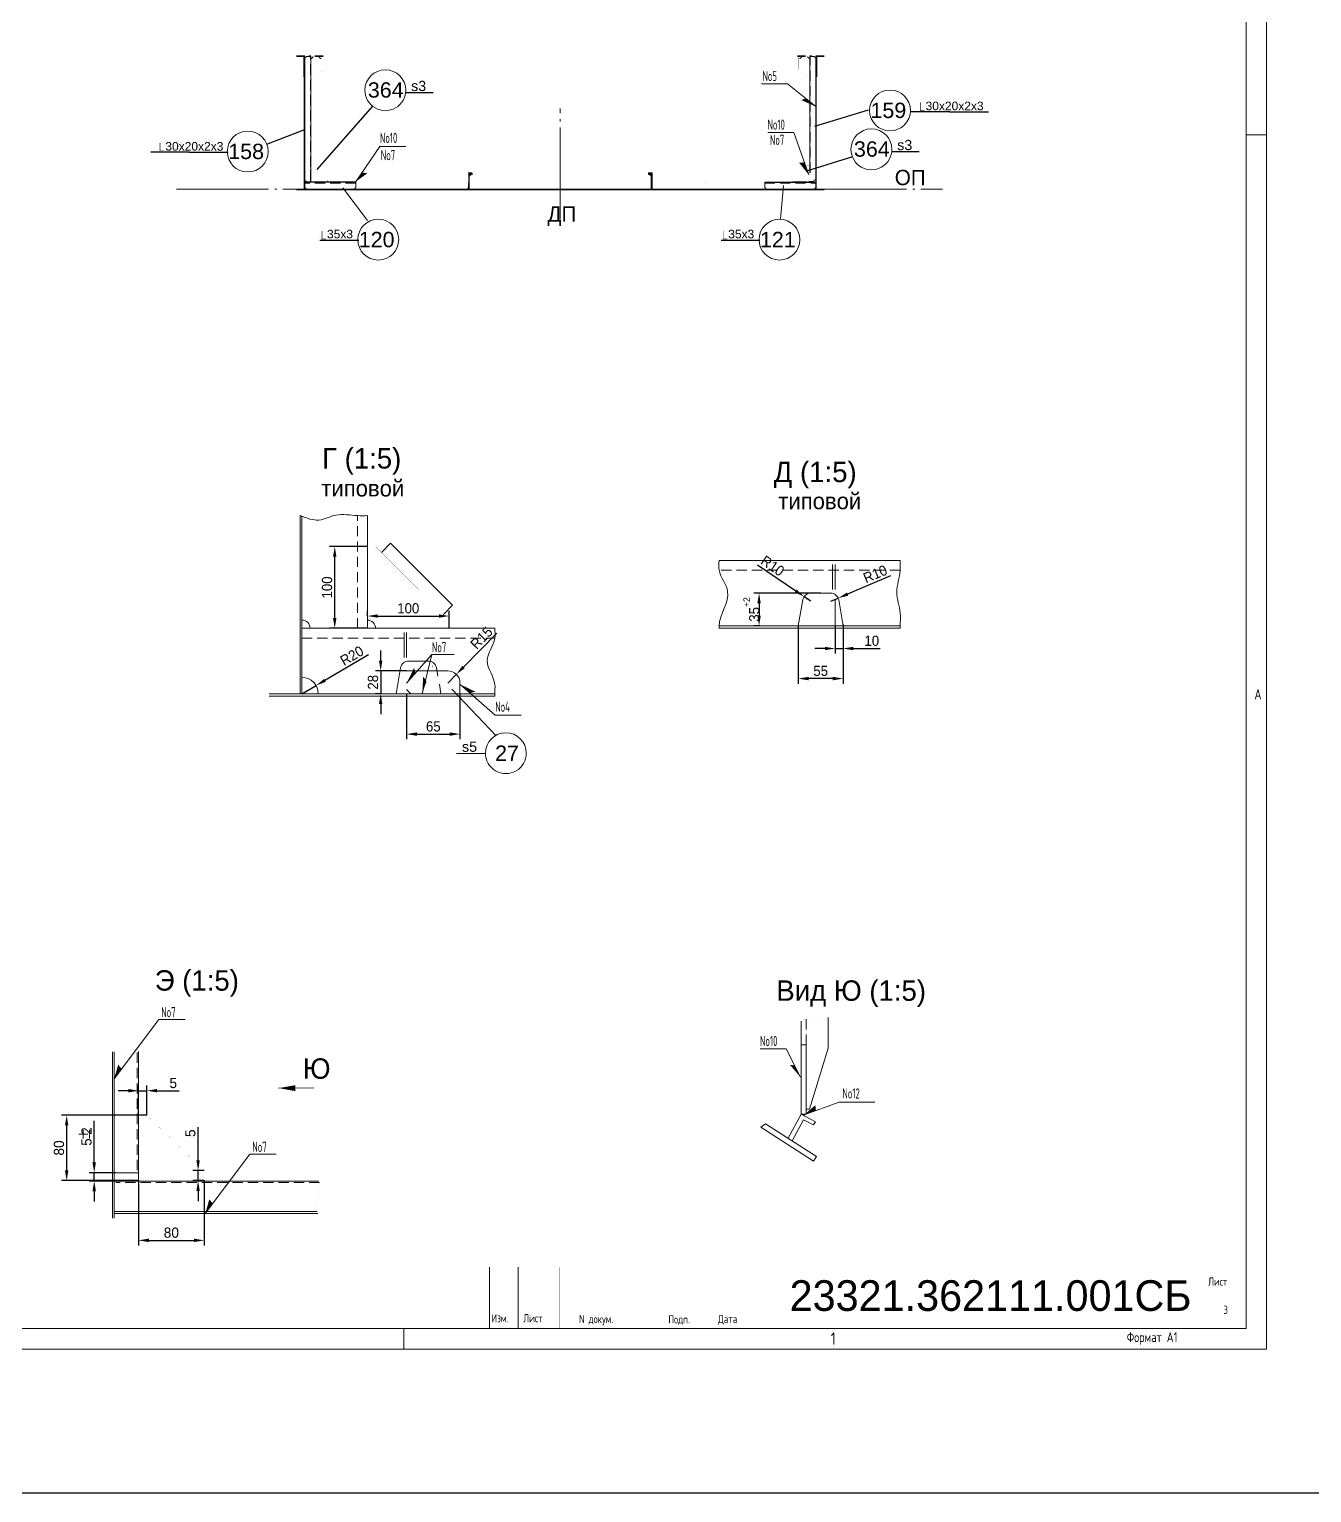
# Model space of a CAD drawing. Header units: millimetres. Extents: x 149544 to 197467, y -3118 to 25363.
# Drawn here: x 162139 to 168411, y -3118 to 4042 of the extents above; entities that cross this region are included whole.
import ezdxf

# ---------------------------------------------------------------- set-up
doc = ezdxf.new("R2010")
doc.units = ezdxf.units.MM
doc.header["$MEASUREMENT"] = 0
for name, pattern in [('K5LT32768', [0]), ('K5LT32769', [0]), ('K5LT32770', [0]), ('K5LT32781', [90, 40, -20, 10, -20]), ('K5LT32789', [0]), ('K5LT32790', [520, 450, -30, 10, -30]), ('K5LT32791', [0]), ('K5LT32793', [10, 5, -5]), ('K5LT32794', [10, 5, -5]), ('K5LT32795', [75, 50, -25])]:
    doc.linetypes.add(name, pattern=pattern)
doc.layers.add('pen_035', color=1, linetype='Continuous')
doc.layers.add('pen_7', color=1, linetype='Continuous')
doc.styles.add('KTEXTSTYLE', font='GOST_AU.SHX', dxfattribs={"width": 0.96, "height": 5})
doc.styles.add('style5', font='arial.ttf', dxfattribs={"height": 3})
doc.dimstyles.new('PB20', dxfattribs={"dimscale": 20, "dimtxt": 2.5, "dimasz": 2.5, "dimexe": 1.25, "dimexo": 0, "dimtad": 1, "dimdec": 0, "dimtxsty": 'Standard', "dimcen": 2.5, "dimclrd": 7, "dimclre": 7, "dimclrt": 4, "dimadec": 0, "dimazin": 0, "dimtfac": 1, "dimtdec": 0, "dimtmove": 0, "dimatfit": 3, "dimfxl": 1.25, "dimarcsym": 0})
doc.dimstyles.new('PB5', dxfattribs={"dimscale": 20, "dimtxt": 2.5, "dimasz": 2.5, "dimexe": 1.25, "dimexo": 0, "dimtad": 1, "dimdec": 0, "dimlfac": 0.25, "dimtxsty": 'Standard', "dimcen": 2.5, "dimclrd": 7, "dimclre": 7, "dimclrt": 4, "dimadec": 0, "dimazin": 0, "dimtfac": 1, "dimtdec": 0, "dimtmove": 0, "dimatfit": 3, "dimfxl": 1.25, "dimarcsym": 0})

# ---------------------------------------------------------------- blocks, each defined once
blk = doc.blocks.new('*D2311')
at = {"color": 7, "lineweight": -2}
for p, q in [((166080, 1123.2), (166080, 987.2)), ((166118.8, 1130), (166118.8, 987.2)), ((166030, 1012.2), (165980, 1012.2)), ((166080, 1012.2), (166118.8, 1012.2)), ((166168.8, 1012.2), (166300.1, 1012.2))]:
    blk.add_line(p, q, dxfattribs=at)
at = {"color": 7}
for points in [[(166030, 1020.5), (166030, 1003.9), (166080, 1012.2)], [(166168.8, 1020.5), (166168.8, 1003.9), (166118.8, 1012.2)]]:
    blk.add_solid(points, dxfattribs=at)
at = {"layer": 'Defpoints', "color": 0}
for p in [(166080, 1123.2), (166118.8, 1130), (166118.8, 1012.2)]:
    blk.add_point(p, dxfattribs=at)
at = {"color": 4, "insert": (166259.5, 1049.7), "char_height": 50, "attachment_point": 5}
blk.add_mtext('\\H50.0;\\W0.965;\\Q0;\\H50.0;\\W0.965;\\Q0;\\Q0;10', dxfattribs=at)
blk = doc.blocks.new('*D2312')
at = {"color": 7, "lineweight": -2}
for p, q in [((165900, 1123.2), (165900, 840.1)), ((166118.8, 987.2), (166118.8, 840.1)), ((166068.8, 865.1), (165950, 865.1))]:
    blk.add_line(p, q, dxfattribs=at)
at = {"color": 7}
for points in [[(165950, 873.4), (165950, 856.7), (165900, 865.1)], [(166068.8, 873.4), (166068.8, 856.7), (166118.8, 865.1)]]:
    blk.add_solid(points, dxfattribs=at)
at = {"layer": 'Defpoints', "color": 0}
for p in [(165900, 1123.2), (166118.8, 987.2), (165900, 865.1)]:
    blk.add_point(p, dxfattribs=at)
at = {"color": 4, "insert": (166009.4, 902.6), "char_height": 50, "attachment_point": 5}
blk.add_mtext('\\H50.0;\\W0.965;\\Q0;\\H50.0;\\W0.965;\\Q0;\\Q0;55', dxfattribs=at)
blk = doc.blocks.new('*D2313')
at = {"color": 7, "lineweight": -2}
for p, q in [((166010, 1283.2), (165683.1, 1283.2)), ((165708.1, 1233.2), (165708.1, 1173.2)), ((165711.3, 1123.2), (165683.1, 1123.2))]:
    blk.add_line(p, q, dxfattribs=at)
at = {"color": 7}
for points in [[(165699.7, 1233.2), (165716.4, 1233.2), (165708.1, 1283.2)], [(165699.7, 1173.2), (165716.4, 1173.2), (165708.1, 1123.2)]]:
    blk.add_solid(points, dxfattribs=at)
at = {"layer": 'Defpoints', "color": 0}
for p in [(166010, 1283.2), (165708.1, 1123.2), (165711.3, 1123.2)]:
    blk.add_point(p, dxfattribs=at)
at = {"color": 4, "insert": (165670.6, 1203.2), "char_height": 50, "attachment_point": 5, "rotation": 90}
blk.add_mtext('\\H50.0;\\W0.965;\\Q0;\\H50.0;\\W0.965;\\Q0;\\Q0;35\\H0.65x;\\S+2^ ;\\H1.5x;', dxfattribs=at)
blk = doc.blocks.new('*D2314')
at = {"color": 7, "lineweight": -2}
for p, q in [((166350.3, 1367.2), (166141.2, 1278.4)), ((166058.4, 1243.2), (166095.2, 1258.9))]:
    blk.add_line(p, q, dxfattribs=at)
at = {"color": 7}
blk.add_solid([(166138, 1286.1), (166144.5, 1270.7), (166095.2, 1258.9)], dxfattribs=at)
at = {"layer": 'Defpoints', "color": 0}
for p in [(166058.4, 1243.2), (166095.2, 1258.9)]:
    blk.add_point(p, dxfattribs=at)
at = {"color": 4, "insert": (166276, 1376.4), "char_height": 50, "attachment_point": 5, "rotation": 23.00797}
blk.add_mtext('\\H50.0;\\W0.965;\\Q0;R\\H50.0;\\W0.965;\\Q0;\\Q0;10', dxfattribs=at)
blk = doc.blocks.new('*D2315')
at = {"color": 7, "lineweight": -2}
for p, q in [((165699.6, 1421.8), (165887.2, 1293.9)), ((165961.6, 1243.2), (165928.6, 1265.8))]:
    blk.add_line(p, q, dxfattribs=at)
at = {"color": 7}
blk.add_solid([(165891.9, 1300.8), (165882.6, 1287), (165928.6, 1265.8)], dxfattribs=at)
at = {"layer": 'Defpoints', "color": 0}
for p in [(165928.6, 1265.8), (165961.6, 1243.2)]:
    blk.add_point(p, dxfattribs=at)
at = {"color": 4, "insert": (165774.2, 1416.3), "char_height": 50, "attachment_point": 5, "rotation": 325.72597}
blk.add_mtext('\\H50.0;\\W0.965;\\Q0;R\\H50.0;\\W0.965;\\Q0;\\Q0;10', dxfattribs=at)
blk = doc.blocks.new('*D2336')
at = {"color": 7, "lineweight": -2}
for p, q in [((163798.6, 981), (163584.9, 856.4)), ((163472.5, 791), (163541.7, 831.3))]:
    blk.add_line(p, q, dxfattribs=at)
at = {"color": 7}
blk.add_solid([(163580.7, 863.6), (163589, 849.2), (163541.7, 831.3)], dxfattribs=at)
at = {"layer": 'Defpoints', "color": 0}
for p in [(163472.5, 791), (163541.7, 831.3)]:
    blk.add_point(p, dxfattribs=at)
at = {"color": 4, "insert": (163716.8, 976.8), "char_height": 50, "attachment_point": 5, "rotation": 30.23941}
blk.add_mtext('\\H50.0;\\W0.965;\\Q0;R\\H50.0;\\W0.965;\\Q0;\\Q0;20', dxfattribs=at)
blk = doc.blocks.new('*D2337')
at = {"color": 7, "lineweight": -2}
for p, q in [((163984.5, 791), (163984.5, 568.3)), ((164245.4, 791), (164245.4, 568.3)), ((164034.5, 593.3), (164195.4, 593.3))]:
    blk.add_line(p, q, dxfattribs=at)
at = {"color": 7}
for points in [[(164034.5, 601.7), (164034.5, 585), (163984.5, 593.3)], [(164195.4, 601.7), (164195.4, 585), (164245.4, 593.3)]]:
    blk.add_solid(points, dxfattribs=at)
at = {"layer": 'Defpoints', "color": 0}
for p in [(163984.5, 791), (164245.4, 791), (164245.4, 593.3)]:
    blk.add_point(p, dxfattribs=at)
at = {"color": 4, "insert": (164115, 630.8), "char_height": 50, "attachment_point": 5}
blk.add_mtext('\\H50.0;\\W0.965;\\Q0;\\H50.0;\\W0.965;\\Q0;\\Q0;65', dxfattribs=at)
blk = doc.blocks.new('*D2338')
at = {"color": 7, "lineweight": -2}
for p, q in [((164425.6, 1086.6), (164262.6, 921.3)), ((164185.4, 843), (164227.5, 885.7))]:
    blk.add_line(p, q, dxfattribs=at)
at = {"color": 7}
blk.add_solid([(164256.7, 927.1), (164268.6, 915.4), (164227.5, 885.7)], dxfattribs=at)
at = {"layer": 'Defpoints', "color": 0}
for p in [(164227.5, 885.7), (164185.4, 843)]:
    blk.add_point(p, dxfattribs=at)
at = {"color": 4, "insert": (164350.6, 1063.9), "char_height": 50, "attachment_point": 5, "rotation": 45.40372}
blk.add_mtext('\\H50.0;\\W0.965;\\Q0;R\\H50.0;\\W0.965;\\Q0;\\Q0;15', dxfattribs=at)
blk = doc.blocks.new('*D2339')
at = {"color": 7, "lineweight": -2}
for p, q in [((163857.6, 953), (163857.6, 1003)), ((163984.5, 903), (163832.6, 903)), ((163857.6, 903), (163857.6, 791)), ((163858.8, 791), (163832.6, 791)), ((163857.6, 741), (163857.6, 691))]:
    blk.add_line(p, q, dxfattribs=at)
at = {"color": 7}
for points in [[(163849.3, 953), (163865.9, 953), (163857.6, 903)], [(163849.3, 741), (163865.9, 741), (163857.6, 791)]]:
    blk.add_solid(points, dxfattribs=at)
at = {"layer": 'Defpoints', "color": 0}
for p in [(163984.5, 903), (163857.6, 791), (163858.8, 791)]:
    blk.add_point(p, dxfattribs=at)
at = {"color": 4, "insert": (163820.1, 847), "char_height": 50, "attachment_point": 5, "rotation": 90}
blk.add_mtext('\\H50.0;\\W0.965;\\Q0;\\H50.0;\\W0.965;\\Q0;\\Q0;28', dxfattribs=at)
blk = doc.blocks.new('*D2340')
at = {"color": 7, "lineweight": -2}
for p, q in [((163792.5, 1511), (163607.9, 1511)), ((163632.9, 1161), (163632.9, 1461)), ((163792.5, 1111), (163607.9, 1111))]:
    blk.add_line(p, q, dxfattribs=at)
at = {"color": 7}
for points in [[(163624.5, 1461), (163641.2, 1461), (163632.9, 1511)], [(163624.5, 1161), (163641.2, 1161), (163632.9, 1111)]]:
    blk.add_solid(points, dxfattribs=at)
at = {"layer": 'Defpoints', "color": 0}
for p in [(163632.9, 1511), (163792.5, 1511), (163792.5, 1111)]:
    blk.add_point(p, dxfattribs=at)
at = {"color": 4, "insert": (163595.4, 1311), "char_height": 50, "attachment_point": 5, "rotation": 90}
blk.add_mtext('\\H50.0;\\W0.965;\\Q0;\\H50.0;\\W0.965;\\Q0;\\Q0;100', dxfattribs=at)
blk = doc.blocks.new('*D2341')
at = {"color": 7, "lineweight": -2}
for p, q in [((163792.5, 1171.1), (163792.5, 1196.1)), ((163842.5, 1171.1), (164142.5, 1171.1)), ((164192.5, 1111), (164192.5, 1196.1))]:
    blk.add_line(p, q, dxfattribs=at)
at = {"color": 7}
for points in [[(163842.5, 1179.4), (163842.5, 1162.8), (163792.5, 1171.1)], [(164142.5, 1179.4), (164142.5, 1162.8), (164192.5, 1171.1)]]:
    blk.add_solid(points, dxfattribs=at)
at = {"layer": 'Defpoints', "color": 0}
for p in [(163792.5, 1171.1), (164192.5, 1171.1), (164192.5, 1111)]:
    blk.add_point(p, dxfattribs=at)
at = {"color": 4, "insert": (163992.5, 1208.6), "char_height": 50, "attachment_point": 5}
blk.add_mtext('\\H50.0;\\W0.965;\\Q0;\\H50.0;\\W0.965;\\Q0;\\Q0;100', dxfattribs=at)
blk = doc.blocks.new('*D2342')
at = {"color": 7, "lineweight": -2}
for p, q in [((162456.5, -1502.2), (162456.5, -1298.5)), ((162560.7, -1552.2), (162431.5, -1552.2)), ((162456.5, -1592.9), (162456.5, -1552.2)), ((162561.8, -1592.9), (162431.5, -1592.9)), ((162456.5, -1642.9), (162456.5, -1692.9))]:
    blk.add_line(p, q, dxfattribs=at)
at = {"color": 7}
for points in [[(162448.1, -1502.2), (162464.8, -1502.2), (162456.5, -1552.2)], [(162448.1, -1642.9), (162464.8, -1642.9), (162456.5, -1592.9)]]:
    blk.add_solid(points, dxfattribs=at)
at = {"layer": 'Defpoints', "color": 0}
for p in [(162456.5, -1552.2), (162560.7, -1552.2), (162561.8, -1592.9)]:
    blk.add_point(p, dxfattribs=at)
at = {"color": 4, "insert": (162419, -1375.3), "char_height": 50, "attachment_point": 5, "rotation": 90}
blk.add_mtext('\\H50.0;\\W0.965;\\Q0;\\Q0;5 2\\H50.0;\\W0.965;\\Q0;', dxfattribs=at)
blk = doc.blocks.new('U872')
at = {"layer": 'pen_035', "color": 1, "linetype": 'K5LT32769', "lineweight": 18, "true_color": 0xff0000}
for p, q in [((-174594.3, -12662.5), (-174577.6, -12662.9)), ((-174594.3, -12662.5), (-174579.3, -12662.5)), ((-174577.6, -12662.9), (-174579.3, -12662.5))]:
    blk.add_line(p, q, dxfattribs=at)
blk = doc.blocks.new('U873')
at = {"layer": 'pen_035', "color": 1, "linetype": 'K5LT32769', "lineweight": 18, "true_color": 0xff0000}
for p in [(-174587.3, -12675.7), (-174577.3, -12670)]:
    blk.add_line(p, (-174576, -12668.8), dxfattribs=at)
blk = doc.blocks.new('U874')
at = {"layer": 'pen_035', "color": 1, "linetype": 'K5LT32769', "lineweight": 18, "true_color": 0xff0000}
for p in [(-174587.3, -12675.7), (-174576, -12668.8)]:
    blk.add_line(p, (-174575.3, -12667.2), dxfattribs=at)
blk = doc.blocks.new('U875')
at = {"layer": 'pen_035', "color": 1, "linetype": 'K5LT32769', "lineweight": 18, "true_color": 0xff0000}
for p in [(-174587.3, -12675.7), (-174575.3, -12667.2)]:
    blk.add_line(p, (-174575.4, -12665.5), dxfattribs=at)
blk = doc.blocks.new('U876')
at = {"layer": 'pen_035', "color": 1, "linetype": 'K5LT32769', "lineweight": 18, "true_color": 0xff0000}
for p in [(-174588.3, -12676.6), (-174575.4, -12665.5)]:
    blk.add_line(p, (-174576.2, -12663.9), dxfattribs=at)
blk = doc.blocks.new('U877')
at = {"layer": 'pen_035', "color": 1, "linetype": 'K5LT32769', "lineweight": 18, "true_color": 0xff0000}
for p in [(-174588.3, -12676.6), (-174576.2, -12663.9)]:
    blk.add_line(p, (-174577.6, -12662.9), dxfattribs=at)
blk = doc.blocks.new('U878')
at = {"layer": 'pen_035', "color": 1, "linetype": 'K5LT32769', "lineweight": 18, "true_color": 0xff0000}
blk.add_line((-174594.3, -12742.5), (-174589.3, -12679.2), dxfattribs=at)
blk = doc.blocks.new('U879')
at = {"layer": 'pen_035', "color": 1, "linetype": 'K5LT32769', "lineweight": 18, "true_color": 0xff0000}
for p in [(-174594.3, -12742.5), (-174589.3, -12742.5)]:
    blk.add_line(p, (-174589.3, -12679.2), dxfattribs=at)
blk = doc.blocks.new('U880')
at = {"layer": 'pen_035', "color": 1, "linetype": 'K5LT32769', "lineweight": 18, "true_color": 0xff0000}
for p in [(-173694.3, -12662.5), (-173709.3, -12662.5)]:
    blk.add_line(p, (-173711, -12662.9), dxfattribs=at)
blk = doc.blocks.new('U881')
at = {"layer": 'pen_035', "color": 1, "linetype": 'K5LT32769', "lineweight": 18, "true_color": 0xff0000}
for p in [(-173694.3, -12662.5), (-173711, -12662.9)]:
    blk.add_line(p, (-173712.3, -12663.9), dxfattribs=at)
blk = doc.blocks.new('U882')
at = {"layer": 'pen_035', "color": 1, "linetype": 'K5LT32769', "lineweight": 18, "true_color": 0xff0000}
for p in [(-173694.3, -12662.5), (-173712.3, -12663.9)]:
    blk.add_line(p, (-173713.1, -12665.5), dxfattribs=at)
blk = doc.blocks.new('U883')
at = {"layer": 'pen_035', "color": 1, "linetype": 'K5LT32769', "lineweight": 18, "true_color": 0xff0000}
for p in [(-173694.3, -12662.5), (-173713.1, -12665.5)]:
    blk.add_line(p, (-173713.2, -12667.2), dxfattribs=at)
blk = doc.blocks.new('U884')
at = {"layer": 'pen_035', "color": 1, "linetype": 'K5LT32769', "lineweight": 18, "true_color": 0xff0000}
for p in [(-173713.2, -12667.2), (-173694.3, -12662.5)]:
    blk.add_line(p, (-173712.6, -12668.8), dxfattribs=at)
blk = doc.blocks.new('U885')
at = {"layer": 'pen_035', "color": 1, "linetype": 'K5LT32769', "lineweight": 18, "true_color": 0xff0000}
for p in [(-173712.6, -12668.8), (-173694.3, -12662.5)]:
    blk.add_line(p, (-173711.3, -12670), dxfattribs=at)
blk = doc.blocks.new('U886')
at = {"layer": 'pen_035', "color": 1, "linetype": 'K5LT32769', "lineweight": 18, "true_color": 0xff0000}
for p in [(-173711.3, -12670), (-173694.3, -12662.5)]:
    blk.add_line(p, (-173701.3, -12675.7), dxfattribs=at)
blk = doc.blocks.new('U887')
at = {"layer": 'pen_035', "color": 1, "linetype": 'K5LT32769', "lineweight": 18, "true_color": 0xff0000}
for p in [(-173694.3, -12662.5), (-173701.3, -12675.7)]:
    blk.add_line(p, (-173700.2, -12676.6), dxfattribs=at)
blk = doc.blocks.new('U888')
at = {"layer": 'pen_035', "color": 1, "linetype": 'K5LT32769', "lineweight": 18, "true_color": 0xff0000}
for p in [(-173694.3, -12662.5), (-173700.2, -12676.6)]:
    blk.add_line(p, (-173699.5, -12677.8), dxfattribs=at)
blk = doc.blocks.new('U889')
at = {"layer": 'pen_035', "color": 1, "linetype": 'K5LT32769', "lineweight": 18, "true_color": 0xff0000}
for p in [(-173694.3, -12662.5), (-173699.5, -12677.8)]:
    blk.add_line(p, (-173699.3, -12679.2), dxfattribs=at)
blk = doc.blocks.new('U890')
at = {"layer": 'pen_035', "color": 1, "linetype": 'K5LT32769', "lineweight": 18, "true_color": 0xff0000}
for p in [(-173694.3, -12662.5), (-173699.3, -12679.2)]:
    blk.add_line(p, (-173699.3, -12742.5), dxfattribs=at)
blk = doc.blocks.new('U891')
at = {"layer": 'pen_035', "color": 1, "linetype": 'K5LT32769', "lineweight": 18, "true_color": 0xff0000}
for p, q in [((-173694.3, -12662.5), (-173699.3, -12742.5)), ((-173694.3, -12662.5), (-173694.3, -12742.5)), ((-173699.3, -12742.5), (-173694.3, -12742.5))]:
    blk.add_line(p, q, dxfattribs=at)
blk = doc.blocks.new('*D3770')
at = {"color": 7, "lineweight": -2}
for p, q in [((162673.8, -1271.2), (162673.8, -1126.1)), ((162713.8, -1271.2), (162713.8, -1126.1)), ((162623.8, -1151.1), (162573.8, -1151.1)), ((162673.8, -1151.1), (162713.8, -1151.1)), ((162763.8, -1151.1), (162872.1, -1151.1))]:
    blk.add_line(p, q, dxfattribs=at)
at = {"color": 7}
for points in [[(162623.8, -1142.8), (162623.8, -1159.4), (162673.8, -1151.1)], [(162763.8, -1142.8), (162763.8, -1159.4), (162713.8, -1151.1)]]:
    blk.add_solid(points, dxfattribs=at)
at = {"layer": 'Defpoints', "color": 0}
for p in [(162713.8, -1151.1), (162673.8, -1271.2), (162713.8, -1271.2)]:
    blk.add_point(p, dxfattribs=at)
at = {"color": 4, "insert": (162843, -1113.6), "char_height": 50, "attachment_point": 5}
blk.add_mtext('5', dxfattribs=at)
blk = doc.blocks.new('*D3771')
at = {"color": 7, "lineweight": -2}
for p, q in [((162964.5, -1491.7), (162964.5, -1330)), ((162993.8, -1541.7), (162939.5, -1541.7)), ((162964.5, -1591.1), (162964.5, -1541.7)), ((162993.8, -1591.1), (162939.5, -1591.1)), ((162964.5, -1641.1), (162964.5, -1691.1))]:
    blk.add_line(p, q, dxfattribs=at)
at = {"color": 7}
for points in [[(162956.2, -1491.7), (162972.8, -1491.7), (162964.5, -1541.7)], [(162956.2, -1641.1), (162972.8, -1641.1), (162964.5, -1591.1)]]:
    blk.add_solid(points, dxfattribs=at)
at = {"layer": 'Defpoints', "color": 0}
for p in [(162993.8, -1541.7), (162964.5, -1591.1), (162993.8, -1591.1)]:
    blk.add_point(p, dxfattribs=at)
at = {"color": 4, "insert": (162927, -1359.1), "char_height": 50, "attachment_point": 5, "rotation": 90}
blk.add_mtext('5', dxfattribs=at)
blk = doc.blocks.new('*D3772')
at = {"color": 7, "lineweight": -2}
for p, q in [((162713.8, -1271.2), (162296.8, -1271.2)), ((162321.8, -1321.2), (162321.8, -1541.1)), ((162673.8, -1591.1), (162296.8, -1591.1))]:
    blk.add_line(p, q, dxfattribs=at)
at = {"color": 7}
for points in [[(162313.5, -1321.2), (162330.1, -1321.2), (162321.8, -1271.2)], [(162313.5, -1541.1), (162330.1, -1541.1), (162321.8, -1591.1)]]:
    blk.add_solid(points, dxfattribs=at)
at = {"layer": 'Defpoints', "color": 0}
for p in [(162713.8, -1271.2), (162321.8, -1591.1), (162673.8, -1591.1)]:
    blk.add_point(p, dxfattribs=at)
at = {"color": 4, "insert": (162284.3, -1431.1), "char_height": 50, "attachment_point": 5, "rotation": 90}
blk.add_mtext('80', dxfattribs=at)
blk = doc.blocks.new('*D3773')
at = {"color": 7, "lineweight": -2}
for p, q in [((162673.8, -1591.1), (162673.8, -1908.2)), ((162993.8, -1591.1), (162993.8, -1908.2)), ((162723.8, -1883.2), (162943.8, -1883.2))]:
    blk.add_line(p, q, dxfattribs=at)
at = {"color": 7}
for points in [[(162723.8, -1874.8), (162723.8, -1891.5), (162673.8, -1883.2)], [(162943.8, -1874.8), (162943.8, -1891.5), (162993.8, -1883.2)]]:
    blk.add_solid(points, dxfattribs=at)
at = {"layer": 'Defpoints', "color": 0}
for p in [(162673.8, -1591.1), (162993.8, -1591.1), (162993.8, -1883.2)]:
    blk.add_point(p, dxfattribs=at)
at = {"color": 4, "insert": (162833.8, -1845.7), "char_height": 50, "attachment_point": 5}
blk.add_mtext('80', dxfattribs=at)

msp = doc.modelspace()

# ---------------------------------------------------------------- hatches: boundary and pattern name
for points in [[(165935.9, 3704.6), (165915.3, 3694.9), (165985.9, 3663.3)], [(165929.5, 3390.7), (165904.3, 3388.1), (165951.1, 3329.8)], [(163765.7, 3340.6), (163792.3, 3337.6), (163733.9, 3294.4)], [(164285.9, 3259), (164290.9, 3259), (164290.9, 3322.3), (164291.2, 3323.6), (164291.9, 3324.8), (164292.9, 3325.7), (164302.9, 3331.5), (164304.2, 3332.7), (164304.9, 3334.3), (164304.8, 3336), (164304, 3337.5), (164302.6, 3338.6), (164300.9, 3339), (164285.9, 3339)], [(165185.9, 3259), (165180.9, 3259), (165180.9, 3322.3), (165180.7, 3323.6), (165180, 3324.8), (165178.9, 3325.7), (165168.9, 3331.5), (165167.6, 3332.7), (165167, 3334.3), (165167.1, 3336), (165167.9, 3337.5), (165169.2, 3338.6), (165170.9, 3339), (165185.9, 3339)], [(164026.6, 890), (164021.2, 918), (163984.5, 842.1)], [(164081.3, 851.4), (164065.5, 875.2), (164060.9, 791)], [(164293.3, 795), (164321.4, 800.4), (164245.4, 837)], [(162590.4, -1044.3), (162573.8, -1023.7), (162553.8, -1093.1)], [(165881.9, -1027.5), (165858.9, -1024.4), (165911, -1085.2)], [(163440.4, -1153), (163440.2, -1124.1), (163358.9, -1138.4)], [(165926.3, -1265), (165926.3, -1266.1), (165913.7, -1266.1), (165928.7, -1273.9), (165928.9, -1270.1), (165927.6, -1266.5)], [(165986, -1248.3), (165983.4, -1222), (165928.7, -1269.1)], [(163036.1, -1703.3), (163019.6, -1682.7), (162999.6, -1752)]]:
    msp.add_hatch(color=0).paths.add_polyline_path(points)

# ---------------------------------------------------------------- linework, layer by layer
at = {"color": 7, "linetype": 'K5LT32768', "lineweight": 18}
for p, q in [((168190.4, -2414.8), (168190.4, 9465.2)), ((168090.4, 3525.2), (168190.4, 3525.2)), ((163970.4, -2314.8), (163970.4, -2414.8)), ((151370.4, -2414.8), (168190.4, -2414.8))]:
    msp.add_line(p, q, dxfattribs=at)
at = {"color": 1, "linetype": 'K5LT32769', "lineweight": 18, "true_color": 0xff0000}
for p, q in [((168090.4, -2314.8), (168090.4, 9365.2)), ((164390.4, -2014.8), (164390.4, -2314.8)), ((164530.4, -2014.8), (164530.4, -2314.8)), ((151770.4, -2314.8), (168090.4, -2314.8))]:
    msp.add_line(p, q, dxfattribs=at)
at = {"color": 0, "linetype": 'K5LT32781', "lineweight": 18}
for p, q in [((163445.9, 3912), (163575.9, 3912)), ((163445.9, 3909), (163575.9, 3909)), ((165895.9, 3912), (166025.9, 3912)), ((165895.9, 3909), (166025.9, 3909))]:
    msp.add_line(p, q, dxfattribs=at)
at = {"color": 0, "linetype": 'K5LT32769', "lineweight": 18}
for p, q in [((163481.9, 3809), (163481.9, 3909)), ((163485.9, 3809), (163485.9, 3909)), ((163492.9, 3909), (163515.9, 3909)), ((163515.9, 3294), (163515.9, 3912)), ((165978.9, 3909), (165955.9, 3909)), ((165955.9, 3339), (165955.9, 3909)), ((165985.9, 3809), (165985.9, 3909)), ((165989.9, 3809), (165989.9, 3909)), ((163483.9, 3259), (163483.9, 3809)), ((163485.9, 3259), (163485.9, 3809)), ((165985.9, 3259), (165985.9, 3809)), ((165987.9, 3259), (165987.9, 3809)), ((163485.9, 3266), (163485.9, 3294)), ((163492.9, 3294), (163515.9, 3294)), ((163735.9, 3266), (163735.9, 3294)), ((165735.9, 3266), (165735.9, 3294)), ((165974.2, 3296.8), (165951.2, 3296.8)), ((165985.9, 3266), (165985.9, 3294)), ((163485.9, 3259), (163445.9, 3259)), ((163485.9, 3256), (163445.9, 3256)), ((163485.9, 3259), (165985.9, 3259)), ((163485.9, 3256), (165985.9, 3256)), ((165985.9, 3259), (166025.9, 3259)), ((165985.9, 3256), (166025.9, 3256)), ((163464.5, 791), (163464.5, 1662.3)), ((163472.5, 791), (163472.5, 1659.1)), ((163472.5, 791), (163472.5, 1659.1)), ((163792.5, 1111), (163792.5, 1662.3)), ((163860.8, 1482.7), (163906.1, 1527.9)), ((164209.5, 1224.5), (163906.1, 1527.9)), ((166398.1, 1443.2), (165512.5, 1443.2)), ((166068, 1354.7), (166068, 1423.2)), ((166080, 1354.7), (166080, 1423.2)), ((166068, 1301.2), (166068, 1354.7)), ((166080, 1301.2), (166080, 1354.7)), ((164164.3, 1179.3), (164209.5, 1224.5)), ((165900, 1123.2), (165922.2, 1250.1)), ((165961.6, 1283.2), (166058.4, 1283.2)), ((166097.8, 1250.1), (166120, 1123.2)), ((163472.5, 1111), (164415.5, 1111)), ((163472.5, 1111), (163678.6, 1111)), ((163512.5, 1111), (163792.5, 1111)), ((163972.5, 1022.4), (163972.5, 1091)), ((163972.5, 1022.4), (163972.5, 1091)), ((163984.5, 1022.4), (163984.5, 1091)), ((163984.5, 1022.4), (163984.5, 1091)), ((165512.5, 1123.2), (166398.1, 1123.2)), ((165512.5, 1111.2), (166398.1, 1111.2)), ((163972.5, 969), (163972.5, 1022.4)), ((163972.5, 969), (163972.5, 1022.4)), ((163984.5, 969), (163984.5, 1022.4)), ((163984.5, 969), (163984.5, 1022.4)), ((164090.9, 951), (163994.1, 951)), ((164090.9, 951), (163994.1, 951)), ((163954.7, 917.9), (163932.5, 791)), ((163984.5, 903), (164185.4, 903)), ((164137.6, 876.2), (164130.3, 917.9)), ((163472.5, 791), (163312.5, 791)), ((163464.5, 791), (164415.5, 791)), ((163984.5, 811), (164004.5, 791)), ((164152.5, 791), (164144.4, 837.7)), ((164245.4, 791), (164245.4, 843)), ((163472.5, 779), (163312.5, 779)), ((163472.5, 779), (164415.5, 779)), ((165913.7, -811.2), (165913.7, -1266.1)), ((166046.3, -942.7), (166046.1, -793.4)), ((165913.7, -926.1), (165938.3, -926.1)), ((165938.5, -926.6), (165939.1, -1266.6)), ((162545.8, -1774.2), (162545.8, -960.6)), ((162553.8, -1774.2), (162553.8, -960.6)), ((162673.8, -1592.9), (162673.8, -958.6)), ((165954.4, -1241.8), (166046.3, -942.7)), ((162673.8, -1602.7), (162673.8, -1250.7)), ((165913.7, -1266.1), (165849.7, -1383.6)), ((165913.7, -1266.1), (165984.8, -1302.9)), ((165926.3, -1266.1), (165913.7, -1266.1)), ((165913.7, -1266.1), (165939.1, -1266.6)), ((165954.4, -1241.8), (165939.1, -1241.8)), ((165716.2, -1330.2), (165738.8, -1312.6)), ((165973.7, -1495.2), (165716.2, -1330.2)), ((165988.5, -1472.6), (165738.8, -1312.6)), ((165870, -1396.6), (165925, -1293.4)), ((165974.8, -1318), (165925, -1293.4)), ((165984.8, -1302.9), (165974.8, -1318)), ((165973.7, -1495.2), (165988.5, -1472.6)), ((162673, -1552.1), (162553, -1552.2)), ((162553.8, -1667.4), (162553.8, -1592.9)), ((163553.8, -1592.9), (162561.8, -1592.9)), ((162581.8, -1592.9), (162673.8, -1592.9)), ((162553.8, -1742.2), (163546.7, -1742.2)), ((162553.8, -1752), (163550, -1752))]:
    msp.add_line(p, q, dxfattribs=at)
at = {"color": 0, "linetype": 'K5LT32791', "lineweight": 18}
for p, q in [((163485.9, 3259), (163485.9, 3909)), ((165985.9, 3259), (165985.9, 3909)), ((164735.9, 3259), (163485.9, 3259)), ((164735.9, 3259), (165985.9, 3259)), ((165512.5, 1123.2), (166398.1, 1123.2)), ((164415.5, 791), (163472.5, 791)), ((164415.5, 791), (163472.5, 791))]:
    msp.add_line(p, q, dxfattribs=at)
at = {"color": 0, "linetype": 'K5LT32795', "lineweight": 18}
for p, q in [((163513.9, 3294), (163513.9, 3910.1)), ((165957.9, 3339), (165957.9, 3910.1)), ((163513.9, 3337.8), (163513.9, 3355.5)), ((163735.9, 3288.7), (163485.9, 3288.7)), ((165735.9, 3288.7), (165985.9, 3288.7)), ((163744.5, 1111), (163744.5, 1662.3)), ((166398.1, 1395.2), (165512.5, 1395.2)), ((163472.5, 1063), (164415.5, 1063)), ((165939.1, -926.6), (165938.9, -800.9)), ((162666.3, -1539.7), (162665.8, -963.5)), ((163557.9, -1600.9), (162561.8, -1600.9))]:
    msp.add_line(p, q, dxfattribs=at)
at = {"color": 7}
for p, q in [((163981.9, 3732.4), (164113.9, 3732.4)), ((163817.3, 3665.6), (163544.7, 3354.8)), ((166241.1, 3645.2), (165979.7, 3566.4)), ((166639.3, 3638.1), (166451, 3638.1)), ((163300.7, 3479.4), (163481.6, 3549.3)), ((162921.4, 3440.6), (162733.1, 3440.6)), ((166359.3, 3443.5), (166491.2, 3443.5)), ((166165.4, 3417.9), (165940.4, 3347))]:
    msp.add_line(p, q, dxfattribs=at)
at = {"color": 0, "linetype": 'K5LT32768', "lineweight": 18}
for p, q in [((165847, 3774.2), (165720.1, 3774.2)), ((165847, 3774.2), (165985.9, 3663.3)), ((165877.6, 3537), (165750.7, 3537)), ((165877.6, 3537), (165951.1, 3329.8)), ((163853.6, 3468.5), (163733.9, 3294.4)), ((163980.5, 3468.5), (163853.6, 3468.5)), ((163672.9, 3265.7), (163792.6, 3106.2)), ((164735.9, 3227), (164735.9, 3291)), ((165827.5, 3276.5), (165812.5, 3112.5)), ((166080, 995.2), (166080, 1251.2)), ((164107.9, 982.5), (163984.5, 842.1)), ((164107.9, 982.5), (164060.9, 791)), ((164217.6, 982.5), (164107.9, 982.5)), ((164206, 814.1), (164422.9, 585.3)), ((164417.5, 685.9), (164245.4, 837)), ((164544.3, 685.9), (164417.5, 685.9)), ((164227.7, 499.2), (164368.1, 499.2)), ((162771.8, -802.1), (162553.8, -1093.1)), ((162900.8, -802.1), (162773.9, -802.1)), ((165840.9, -946.4), (165714.1, -946.4)), ((165840.9, -946.4), (165911, -1085.2)), ((163357.9, -1138.2), (163530.1, -1137.1)), ((166099.6, -1207), (165928.7, -1269.1)), ((166099.6, -1207), (166274.9, -1207)), ((162402.8, -1385.4), (162402.8, -1343.8)), ((162433.4, -1384.4), (162433.4, -1342.8)), ((162380.5, -1362.9), (162425.5, -1362.9)), ((163217.5, -1461.1), (162999.6, -1752)), ((163346.6, -1461.1), (163219.7, -1461.1))]:
    msp.add_line(p, q, dxfattribs=at)
at = {"color": 0, "linetype": 'K5LT32790', "lineweight": 18}
for p, q in [((164735.9, 3111.2), (164735.9, 3654.1)), ((162859.6, 3259), (166604.9, 3259)), ((165512.5, 1123.2), (166398.1, 1123.2))]:
    msp.add_line(p, q, dxfattribs=at)
for p, q in [((166639.3, 3638.1), (166829.4, 3638.1)), ((162921.4, 3440.6), (163111.5, 3440.6)), ((163559.9, 3009.6), (163749.9, 3009.6)), ((165521.9, 3009.6), (165711.9, 3009.6))]:
    msp.add_line(p, q)
at = {"color": 0, "linetype": 'Continuous'}
for p, q in [((163735.9, 3294), (163485.9, 3294)), ((165735.9, 3294), (165985.9, 3294))]:
    msp.add_line(p, q, dxfattribs=at)
at = {"color": 2}
msp.add_lwpolyline([(149543.6, -3117.8), (187950.5, -3117.8), (187950.5, 23758.3), (149543.6, 23758.3)], close=True, dxfattribs=at)
at = {"color": 0, "linetype": 'K5LT32781', "const_width": 0.18}
for points in [[(163515.9, 3899), (163515.9, 3809), (163525.9, 3809), (163565.9, 3834), (163565.9, 3899)], [(165955.9, 3899), (165955.9, 3809), (165945.9, 3809), (165905.9, 3834), (165905.9, 3899)]]:
    msp.add_lwpolyline(points, dxfattribs=at)
at = {"color": 0, "linetype": 'K5LT32794', "const_width": 0.18}
for points in [[(163565.9, 3909), (163570.9, 3909), (163570.9, 3845.7), (163571.2, 3844.3), (163571.8, 3843.1), (163572.9, 3842.2), (163582.9, 3836.4), (163584.2, 3835.3), (163584.9, 3833.7), (163584.8, 3831.9), (163584, 3830.4), (163582.6, 3829.3), (163580.9, 3829), (163565.9, 3829), (163565.9, 3909)], [(165905.9, 3909), (165900.9, 3909), (165900.9, 3845.7), (165900.7, 3844.3), (165900, 3843.1), (165898.9, 3842.2), (165888.9, 3836.4), (165887.6, 3835.3), (165887, 3833.7), (165887.1, 3831.9), (165887.8, 3830.4), (165889.2, 3829.3), (165890.9, 3829), (165905.9, 3829), (165905.9, 3909)]]:
    msp.add_lwpolyline(points, dxfattribs=at)
at = {"color": 0, "linetype": 'K5LT32793', "const_width": 0.18}
for points in [[(163485.9, 3734), (163485.9, 3733), (163486.2, 3732.3), (163486.9, 3732), (163511.9, 3732), (163512.9, 3731.7), (163513.6, 3731), (163513.9, 3730), (163513.9, 3715), (163514.2, 3714.3), (163514.9, 3714), (163515.9, 3714), (163515.9, 3734), (163485.9, 3734)], [(165985.9, 3734), (165985.9, 3733), (165985.6, 3732.3), (165984.9, 3732), (165959.9, 3732), (165958.9, 3731.7), (165958.2, 3731), (165957.9, 3730), (165957.9, 3715), (165957.6, 3714.3), (165956.9, 3714), (165955.9, 3714), (165955.9, 3734), (165985.9, 3734)], [(162553.8, -1260.6), (162553.8, -1264.6), (162555, -1267.4), (162557.8, -1268.6), (162657.8, -1268.6), (162661.8, -1269.7), (162664.7, -1272.6), (162665.8, -1276.6), (162665.8, -1336.6), (162667, -1339.4), (162669.8, -1340.6), (162673.8, -1340.6), (162673.8, -1260.6), (162553.8, -1260.6)]]:
    msp.add_lwpolyline(points, dxfattribs=at)
at = {"color": 0, "linetype": 'K5LT32769', "const_width": 0.18}
for points in [[(163485.9, 3734), (163485.9, 3733), (163486.2, 3732.3), (163486.9, 3732), (163511.9, 3732), (163512.9, 3731.7), (163513.6, 3731), (163513.9, 3730), (163513.9, 3715), (163514.2, 3714.3), (163514.9, 3714), (163515.9, 3714), (163515.9, 3734), (163485.9, 3734)], [(165985.9, 3734), (165985.9, 3733), (165985.6, 3732.3), (165984.9, 3732), (165959.9, 3732), (165958.9, 3731.7), (165958.2, 3731), (165957.9, 3730), (165957.9, 3715), (165957.6, 3714.3), (165956.9, 3714), (165955.9, 3714), (165955.9, 3734), (165985.9, 3734)], [(163515.9, 3304), (163525.9, 3294), (163595.9, 3294), (163595.9, 3304), (163525.9, 3374), (163515.9, 3374), (163515.9, 3304)], [(165951.9, 3306.8), (165951.9, 3376.8), (165941.9, 3376.8), (165871.9, 3306.8), (165871.9, 3296.8), (165941.9, 3296.8), (165951.9, 3306.8)], [(163735.9, 3259), (163738.9, 3259), (163738.9, 3291), (163770.9, 3291), (163770.9, 3294), (163735.9, 3294), (163735.9, 3259)], [(163985.9, 3259), (163988.9, 3259), (163988.9, 3291), (164020.9, 3291), (164020.9, 3294), (163985.9, 3294), (163985.9, 3259)], [(164585.9, 3259), (164588.9, 3259), (164588.9, 3291), (164620.9, 3291), (164620.9, 3294), (164585.9, 3294), (164585.9, 3259)], [(164885.9, 3259), (164882.9, 3259), (164882.9, 3291), (164850.9, 3291), (164850.9, 3294), (164885.9, 3294), (164885.9, 3259)], [(165485.9, 3259), (165482.9, 3259), (165482.9, 3291), (165450.9, 3291), (165450.9, 3294), (165485.9, 3294), (165485.9, 3259)], [(165735.9, 3259), (165732.9, 3259), (165732.9, 3291), (165700.9, 3291), (165700.9, 3294), (165735.9, 3294), (165735.9, 3259)], [(163832.5, 1511), (163792.5, 1511), (163792.5, 1151)], [(163832.5, 1111), (164192.5, 1111), (164192.5, 1151), (163832.5, 1511)], [(166080, 1123.2), (166068, 1123.2), (166068, 1251.2), (165940, 1251.2), (165940, 1263.2), (166080, 1263.2), (166080, 1123.2)], [(163972.5, 791), (163984.5, 791), (163984.5, 919), (164112.5, 919), (164112.5, 931), (163972.5, 931), (163972.5, 791)], [(162993.8, -1541.7), (162713.8, -1271.2), (162673.8, -1271.2), (162673.8, -1591.1), (162713.8, -1591.1), (162993.8, -1591.1), (162993.8, -1541.7)]]:
    msp.add_lwpolyline(points, dxfattribs=at)
at = {"const_width": 3}
for points in [[(166496.1, 3683.8), (166496.1, 3644.5), (166515.8, 3644.5)], [(162778.2, 3486.3), (162778.2, 3447), (162797.8, 3447)], [(163570.5, 3054.9), (163570.5, 3015.6), (163590.2, 3015.6)], [(165532.6, 3054.9), (165532.6, 3015.6), (165552.2, 3015.6)]]:
    msp.add_lwpolyline(points, dxfattribs=at)
at = {"color": 0, "linetype": 'K5LT32770', "const_width": 0.18}
msp.add_lwpolyline([(166046.1, -793.4), (166012.4, -815.4), (165987.1, -806.1), (165968.5, -806.1), (165940.6, -800.2), (165913.7, -811.2)], dxfattribs=at)
at = {"color": 0, "linetype": 'K5LT32789', "const_width": 0.18}
for points in [[(162673.8, -958.6), (162636.1, -981.8), (162605.6, -959.8), (162545.8, -960.6)], [(163553.8, -1592.9), (163557.9, -1600.9), (163547, -1624.5), (163554.5, -1651.9), (163539.3, -1720), (163550, -1752)]]:
    msp.add_lwpolyline(points, dxfattribs=at)
at = {"color": 0, "linetype": 'K5LT32791', "const_width": 0.18}
msp.add_lwpolyline([(162553.8, -1774.2), (162553.8, -1730.6), (162553.8, -960.6)], dxfattribs=at)
at = {"color": 1, "linetype": 'K5LT32770', "true_color": 0xff0000, "const_width": 0.18}
for points in [[(168090.4, -2014.8), (164390.4, -2014.8)], [(164730.4, -2314.8), (164730.4, -2014.8)], [(165190.4, -2314.8), (165190.4, -2014.8)], [(165490.4, -2314.8), (165490.4, -2014.8)], [(165690.4, -2314.8), (165690.4, -2014.8)], [(167890.4, -2314.8), (167890.4, -2014.8)], [(165690.4, -2114.8), (164390.4, -2114.8)], [(165690.4, -2214.8), (164390.4, -2214.8)], [(168090.4, -2154.8), (167890.4, -2154.8)]]:
    msp.add_lwpolyline(points, dxfattribs=at)
at = {"color": 0, "linetype": 'K5LT32768', "lineweight": 18}
for centre in [(166348.4, 3644.3), (163207.4, 3443.4), (163845.8, 3012.5), (165807.9, 3012.5)]:
    msp.add_circle(centre, 100, dxfattribs=at)
at = {"color": 0, "linetype": 'K5LT32769', "lineweight": 18}
for centre, radius, start, end in [((163485.9, 3909), 7, 270, 0), ((165985.9, 3909), 7, 180, 270), ((163485.9, 3294), 7, 0, 90), ((165983.2, 3298.6), 7, 90, 180), ((163485.9, 3259), 7, 0, 90), ((163735.9, 3259), 7, 90.00001, 180), ((165735.9, 3259), 7, 0, 90), ((165985.9, 3259), 7, 90.00001, 180), ((165961.6, 1243.2), 40, 89.99999, 170.07372), ((166058.4, 1243.2), 40, 9.92622, 89.99991), ((163472.5, 1111), 40, 0, 90), ((163792.5, 1111), 40, 0, 90), ((163994.1, 911), 40, 90, 170.07382), ((163994.1, 911), 40, 90, 170.07382), ((164090.9, 911), 40, 9.9262, 89.99999), ((164090.9, 911), 40, 9.9262, 89.99999), ((163472.5, 791), 80, 0, 90), ((164185.4, 843), 60, 0, 90), ((165919.9, -1271.5), 9.11, 344.75901, 45.52935)]:
    msp.add_arc(centre, radius, start, end, dxfattribs=at)
at = {"color": 0, "linetype": 'K5LT32781', "lineweight": 18}
for centre, start, end in [((163515.9, 3909), 270, 0), ((163565.9, 3909), 180, 270), ((165905.9, 3909), 270, 0), ((165955.9, 3909), 180, 270)]:
    msp.add_arc(centre, 10, start, end, dxfattribs=at)
at = {"color": 0, "linetype": 'K5LT32768', "lineweight": 18}
for centre, start, end in [((163880.3, 3743.3), 0, 179.99998), ((163880.3, 3743.3), 179.99998, 0), ((166257.6, 3454.3), 0, 179.99998), ((166257.6, 3454.3), 179.99998, 0), ((164469.7, 500.3), 0, 179.99998), ((164469.7, 500.3), 179.99998, 0)]:
    msp.add_arc(centre, 100, start, end, dxfattribs=at)
for points, knots in [([(163464.5, 1662.3), (163495.1, 1650), (163553.7, 1626.5), (163643.5, 1678.3), (163725.1, 1660.6), (163776.6, 1661.9), (163792.5, 1662.3)], [0, 0, 0, 0, 93.666263, 179.311728, 285.988632, 333.988632, 333.988632, 333.988632, 333.988632]), ([(165512.5, 1443.2), (165511.1, 1427), (165506.4, 1373), (165594.6, 1274.8), (165511.3, 1177), (165512.4, 1115.2), (165512.5, 1111.2)], [0, 0, 0, 0, 48, 160.022685, 333.280409, 345.280409, 345.280409, 345.280409, 345.280409]), ([(166398.1, 1443.2), (166398.8, 1427.2), (166401, 1374.5), (166368.7, 1289.3), (166402.9, 1199.4), (166398, 1140.3), (166398.1, 1115.2), (166398.1, 1111.2)], [0, 0, 0, 0, 48, 157.889459, 259.204959, 322.520724, 334.520724, 334.520724, 334.520724, 334.520724]), ([(164415.5, 1111), (164416.8, 1094.9), (164421.4, 1039.2), (164347.7, 950), (164422.8, 861.6), (164415.3, 801.7), (164415.5, 783), (164415.5, 779)], [0, 0, 0, 0, 47.999981, 165.686816, 287.29295, 331.61602, 343.61602, 343.61602, 343.61602, 343.61602])]:
    msp.add_open_spline(points, degree=3, knots=knots, dxfattribs=at)

# ---------------------------------------------------------------- block references
at = {"color": 0}
for name in ['U872', 'U878', 'U879', 'U877', 'U876', 'U875', 'U874', 'U873', 'U883', 'U884', 'U882', 'U885', 'U881', 'U886', 'U880', 'U887', 'U888', 'U889', 'U890', 'U891']:
    msp.add_blockref(name, (338880.2, 16001.5), dxfattribs=at)

# ---------------------------------------------------------------- texts
at = {"color": 0, "char_height": 2.5, "attachment_point": 1, "style": 'KTEXTSTYLE'}
for s, insert in [('\\H3.5;\\W0.965;\\Q15;\\Q0;\\W0.765;\\H50.00;{\\c16711935;No5}', (165724.6, 3838.2)), ('\\H3.5;\\W0.965;\\Q15;\\Q0;\\W0.765;\\H50.00;{\\c16711935;No10}', (165749.1, 3600.3)), ('\\H3.5;\\W0.965;\\Q15;\\Q0;\\W0.765;\\H50.00;{\\c16711935;No10}', (163853.6, 3535.2)), ('\\H3.5;\\W0.965;\\Q15;\\Q0;\\W0.765;\\H50.00;{\\c16711935;No7}', (165760.9, 3525.5)), ('\\H3.5;\\W0.965;\\Q15;\\Q0;\\W0.765;\\H50.00;{\\c16711935;No7}', (163858.1, 3450.7)), ('\\H3.5;\\W0.965;\\Q15;\\Q0;\\W0.765;\\H50.00;{\\c16711935;No7}', (164107.9, 1043.6)), ('\\H3.5;\\W0.965;\\Q15;\\Q0;\\W0.765;\\H50.00;{\\c16711935;No4}', (164417.5, 752.6)), ('\\H3.5;\\W0.965;\\Q15;\\Q0;\\W0.765;\\H50.00;{\\c16711935;No7}', (162784.1, -741.8)), ('\\H3.5;\\W0.965;\\Q15;\\Q0;\\W0.765;\\H50.00;{\\c16711935;No10}', (165712.5, -883.1)), ('\\H3.5;\\W0.965;\\Q15;\\Q0;\\W0.765;\\H50.00;{\\c16711935;No12}', (166115.6, -1139.5)), ('\\H3.5;\\W0.965;\\Q15;\\Q0;\\W0.765;\\H50.00;{\\c16711935;No7}', (163229.9, -1400.7))]:
    msp.add_mtext(s, dxfattribs=dict(at, insert=insert))
at = {"color": 7, "char_height": 2.5, "attachment_point": 1, "style": 'KTEXTSTYLE'}
for s, insert in [('\\H3.5;\\W0.965;\\Q15;\\Q0;\\H50.00;{\\c16711935;A}', (168130.4, 813.7)), ('\\H3.5;\\W0.965;\\Q15;\\Q0;\\H40.00;{\\c16711935;Лист}', (167904.7, -2064.8)), ('\\H3.5;\\W0.965;\\Q15;\\Q0;\\H40.00;{\\c16711935;3}', (167979.1, -2202.9)), ('\\H3.5;\\W0.965;\\Q15;\\Q0;\\H40.00;{\\c16711935;Изм.}', (164399.6, -2244.1)), ('\\H3.5;\\W0.965;\\Q15;\\Q0;\\H40.00;{\\c16711935;Лист}', (164555, -2244.1)), ('\\H3.5;\\W0.965;\\Q15;\\Q0;\\H40.00;{\\c16711935;N докум.}', (164827.8, -2247.9)), ('\\H3.5;\\W0.965;\\Q15;\\Q0;\\H40.00;{\\c16711935;Подп.}', (165264.7, -2249.7)), ('\\H3.5;\\W0.965;\\Q15;\\Q0;\\H40.00;{\\c16711935;Дата}', (165507.7, -2247.9)), ('\\H3.5;\\W0.965;\\Q15;\\Q0;\\H60.00;{\\c16711935;1}', (166058.9, -2333.6)), ('\\H3.5;\\W0.965;\\Q15;\\Q0;\\H48.00;{\\c16711935;Формат А1}', (167506.1, -2332.9))]:
    msp.add_mtext(s, dxfattribs=dict(at, insert=insert))
at = {"layer": 'pen_7', "color": 2, "style": 'style5'}
for s, p in [('364', (163794.9, 3707.2)), ('159', (166253.1, 3607.4)), ('158', (163112.1, 3406.4)), ('364', (166172.2, 3418.3)), ('120', (163750.5, 2975.5)), ('121', (165712.6, 2975.5)), ('27', (164417.1, 462.7))]:
    msp.add_text(s, height=75, dxfattribs=at).set_placement(p)
at = {"layer": 'pen_7', "color": 0, "style": 'style5'}
for s, height, p in [('s3', 50, (164006.2, 3739.3)), ('30х20х2х3', 42, (166522.5, 3645.5)), ('30х20х2х3', 42, (162804.5, 3448)), ('s3', 50, (166383.6, 3450.4)), ('35х3', 42, (163595.1, 3018.8)), ('35х3', 42, (165557.2, 3018.8)), ('s5', 50, (164255.2, 506.8))]:
    msp.add_text(s, height=height, dxfattribs=at).set_placement(p)
at = {"layer": 'pen_7', "color": 0, "style": 'style5', "width": 0.965}
for s, height, p in [('ОП', 75, (166371.7, 3278.9)), ('ДП', 75, (164673.5, 3100.8)), ('Г (1:5)', 100, (163570.8, 1892.5)), ('Д (1:5)', 100, (165779.5, 1826)), ('типовой', 80, (163567.2, 1756)), ('типовой', 80, (165802.1, 1693.6)), ('Э (1:5)', 100, (162752.6, -661.6)), ('Вид Ю (1:5)', 100, (165792.4, -711.3)), ('Ю', 100, (163476.1, -1092.8)), ('23321.362111.001СБ', 150, (165857.6, -2228.3))]:
    msp.add_text(s, height=height, dxfattribs=at).set_placement(p)

# ---------------------------------------------------------------- dimensions: what is measured, and where the dimension line sits
at = {"color": 0}
for base, p1, p2, text, picture, middle in [((163632.9, 1511), (163792.5, 1111), (163792.5, 1511), '\\H50.0;\\W0.965;\\Q0;\\H50.0;\\W0.965;\\Q0;\\Q0;100', '*D2340', (163632.9, 1311)), ((165708.1, 1123.2), (166010, 1283.2), (165711.3, 1123.2), '\\H50.0;\\W0.965;\\Q0;\\H50.0;\\W0.965;\\Q0;\\Q0;35\\H0.65x;\\S+2^ ;\\H1.5x;', '*D2313', (165708.1, 1203.2)), ((163857.6, 791), (163984.5, 903), (163858.8, 791), '\\H50.0;\\W0.965;\\Q0;\\H50.0;\\W0.965;\\Q0;\\Q0;28', '*D2339', (163857.6, 847)), ((162456.5, -1552.2), (162561.8, -1592.9), (162560.7, -1552.2), '\\H50.0;\\W0.965;\\Q0;\\Q0;5 2\\H50.0;\\W0.965;\\Q0;', '*D2342', (162456.5, -1375.3))]:
    dim = msp.add_linear_dim(base=base, p1=p1, p2=p2, angle=90, text=text, dimstyle='PB20', dxfattribs=at)
    dim.commit()
    dim.dimension.update_dxf_attribs({"geometry": picture, "text_midpoint": middle, "dimtype": 160})
for center, mpoint, text, picture, middle in [((165961.6, 1243.2), (165928.6, 1265.8), '\\H50.0;\\W0.965;\\Q0;R\\H50.0;\\W0.965;\\Q0;\\Q0;10', '*D2315', (165753.1, 1385.3)), ((166058.4, 1243.2), (166095.2, 1258.9), '\\H50.0;\\W0.965;\\Q0;R\\H50.0;\\W0.965;\\Q0;\\Q0;10', '*D2314', (166290.7, 1341.9)), ((164185.4, 843), (164227.5, 885.7), '\\H50.0;\\W0.965;\\Q0;R\\H50.0;\\W0.965;\\Q0;\\Q0;15', '*D2338', (164377.3, 1037.6)), ((163472.5, 791), (163541.7, 831.3), '\\H50.0;\\W0.965;\\Q0;R\\H50.0;\\W0.965;\\Q0;\\Q0;20', '*D2336', (163735.7, 944.4))]:
    dim = msp.add_radius_dim(center=center, mpoint=mpoint, text=text, dimstyle='PB20', dxfattribs=at)
    dim.commit()
    dim.dimension.update_dxf_attribs({"geometry": picture, "text_midpoint": middle, "dimtype": 164})
for base, p1, p2, text, picture, middle in [((164192.5, 1171.1), (163792.5, 1171.1), (164192.5, 1111), '\\H50.0;\\W0.965;\\Q0;\\H50.0;\\W0.965;\\Q0;\\Q0;100', '*D2341', (163992.5, 1171.1)), ((165900, 865.1), (166118.8, 987.2), (165900, 1123.2), '\\H50.0;\\W0.965;\\Q0;\\H50.0;\\W0.965;\\Q0;\\Q0;55', '*D2312', (166009.4, 865.1)), ((166118.8, 1012.2), (166080, 1123.2), (166118.8, 1130), '\\H50.0;\\W0.965;\\Q0;\\H50.0;\\W0.965;\\Q0;\\Q0;10', '*D2311', (166259.5, 1012.2)), ((164245.4, 593.3), (163984.5, 791), (164245.4, 791), '\\H50.0;\\W0.965;\\Q0;\\H50.0;\\W0.965;\\Q0;\\Q0;65', '*D2337', (164115, 593.3))]:
    dim = msp.add_linear_dim(base=base, p1=p1, p2=p2, text=text, dimstyle='PB20', dxfattribs=at)
    dim.commit()
    dim.dimension.update_dxf_attribs({"geometry": picture, "text_midpoint": middle, "dimtype": 160})
at = {"color": 7}
dim = msp.add_linear_dim(base=(162713.8, -1151.1), p1=(162673.8, -1271.2), p2=(162713.8, -1271.2), text='5', dimstyle='PB5', dxfattribs=at)
dim.commit()
dim.dimension.update_dxf_attribs({"geometry": '*D3770', "text_midpoint": (162843, -1113.6)})
dim = msp.add_linear_dim(base=(162321.8, -1591.1), p1=(162713.8, -1271.2), p2=(162673.8, -1591.1), angle=90, dimstyle='PB5', dxfattribs=at)
dim.commit()
dim.dimension.update_dxf_attribs({"geometry": '*D3772', "text_midpoint": (162284.3, -1431.1)})
dim = msp.add_linear_dim(base=(162964.5, -1591.1), p1=(162993.8, -1541.7), p2=(162993.8, -1591.1), angle=90, text='5', dimstyle='PB5', dxfattribs=at)
dim.commit()
dim.dimension.update_dxf_attribs({"geometry": '*D3771', "text_midpoint": (162964.5, -1359.1), "dimtype": 160})
dim = msp.add_linear_dim(base=(162993.8, -1883.2), p1=(162673.8, -1591.1), p2=(162993.8, -1591.1), dimstyle='PB5', dxfattribs=at)
dim.commit()
dim.dimension.update_dxf_attribs({"geometry": '*D3773', "text_midpoint": (162833.8, -1845.7)})

doc.saveas('drawing.dxf')
